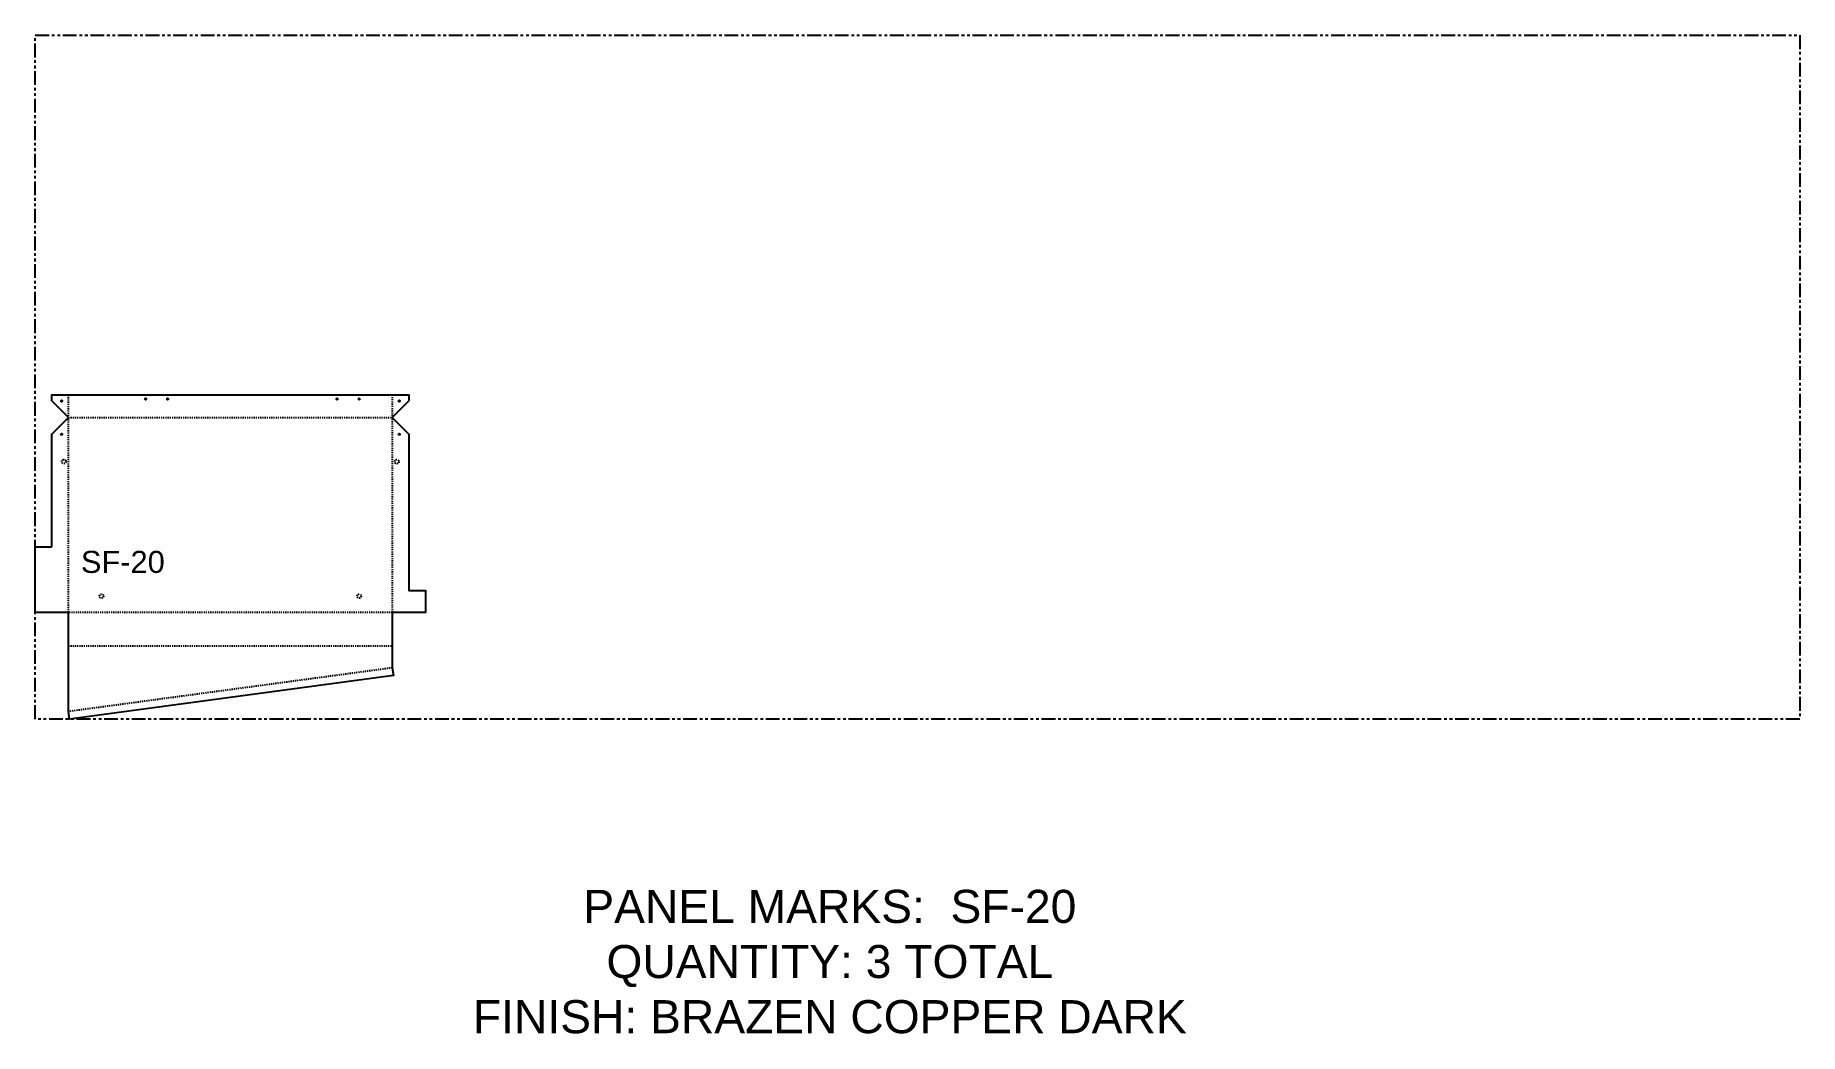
# Model space of a CAD drawing. Header units: inches. Extents: x 0 to 160, y -29 to 62.
import ezdxf

# ---------------------------------------------------------------- set-up
doc = ezdxf.new("R2010")
doc.units = ezdxf.units.IN
doc.header["$MEASUREMENT"] = 0
doc.linetypes.add('HIDDEN', pattern=[0.375, 0.25, -0.125])
doc.linetypes.add('PHANTOM', pattern=[2.5, 1.25, -0.25, 0.25, -0.25, 0.25, -0.25])
for name, color, linetype in [('CUT', 7, 'Continuous'), ('DIMS', 1, 'Continuous'), ('HOLES', 6, 'Continuous'), ('ROUT', 1, 'HIDDEN'), ('SHEET', 5, 'PHANTOM'), ('TEXT', 2, 'PHANTOM'), ('WEEPS', 3, 'HIDDEN')]:
    doc.layers.add(name, color=color, linetype=linetype)
doc.styles.get("Standard").update_dxf_attribs({"font": 'arial.ttf'})

msp = doc.modelspace()

# ---------------------------------------------------------------- linework, layer by layer
at = {"layer": 'CUT', "ltscale": 0.25}
msp.add_lwpolyline([(1.5, 15.61), (1.5, 25.84), (3, 27.34), (1.5, 28.84), (1.5, 29.4), (33.87, 29.4), (33.87, 28.84), (32.37, 27.34), (33.87, 25.84), (33.87, 11.66), (35.37, 11.66), (35.37, 9.65), (32.37, 9.65), (32.37, 4.64), (32.47, 3.96), (3.09, 0), (3, 0.68), (3, 9.65), (0, 9.65), (0, 15.61)], close=True, dxfattribs=at)
at = {"layer": 'HOLES', "ltscale": 0.25}
for centre in [(2.38, 28.84), (10, 29.02), (12, 29.02), (27.37, 29.02), (29.37, 29.02), (33, 28.84), (2.38, 25.83), (33, 25.83)]:
    msp.add_circle(centre, 0.0625, dxfattribs=at)
at = {"layer": 'ROUT', "ltscale": 0.25}
for p, q in [((3, 27.34), (32.37, 27.34)), ((3, 6.65), (32.37, 6.65))]:
    msp.add_line(p, q, dxfattribs=at)
for points in [[(32.37, 29.4), (32.37, 4.64), (3, 0.68), (3, 29.4)], [(35.37, 11.66), (35.37, 9.65), (0, 9.65), (0, 15.61)]]:
    msp.add_lwpolyline(points, dxfattribs=at)
at = {"layer": 'SHEET'}
msp.add_lwpolyline([(0, 62), (160, 62), (160, 0), (0, 0)], close=True, dxfattribs=at)
at = {"layer": 'WEEPS', "ltscale": 0.25}
for centre in [(2.59, 23.34), (32.78, 23.34), (6, 11.15), (29.37, 11.15)]:
    msp.add_circle(centre, 0.188, dxfattribs=at)

# ---------------------------------------------------------------- texts
at = {"layer": 'DIMS', "ltscale": 0.25, "insert": (7.94, 15.25), "char_height": 2, "attachment_point": 2}
msp.add_mtext_dynamic_manual_height_columns('SF-20', width=3.0859, gutter_width=10, heights=[0], dxfattribs=at)
at = {"layer": 'TEXT', "insert": (72.05, -22.01), "char_height": 3, "attachment_point": 5}
msp.add_mtext_dynamic_manual_height_columns('PANEL MARKS:  SF-20\\PQUANTITY: 3 TOTAL\\PFINISH: BRAZEN COPPER DARK', width=199.7409, gutter_width=1, heights=[0], dxfattribs=at)

doc.saveas('drawing.dxf')
